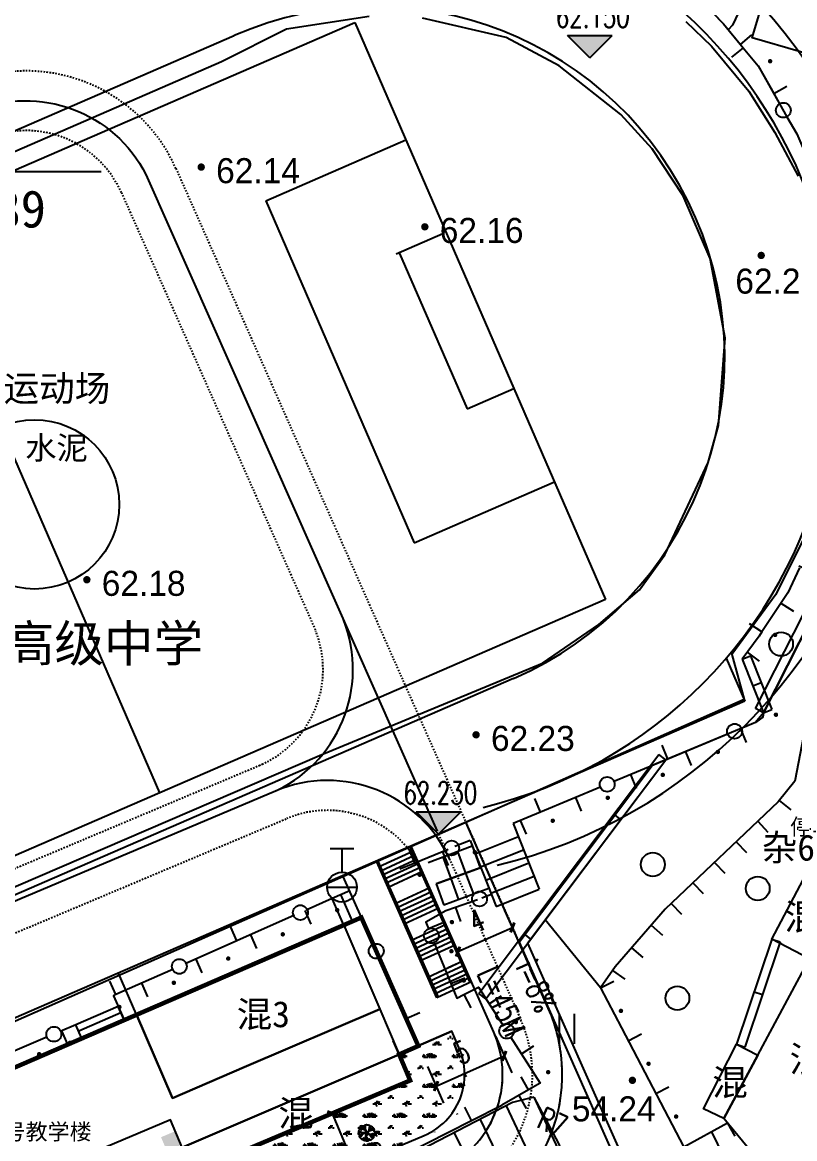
# Model space of a CAD drawing. Header units: metres. Extents: x 36500 to 80772748, y -35000 to 5806266.
# Drawn here: x 40386405.7 to 40386457.5, y 2903168.6 to 2903243.5 of the extents above; entities that cross this region are included whole.
import ezdxf
from ezdxf.enums import TextEntityAlignment as Align
from ezdxf.xclip import XClip

# ---------------------------------------------------------------- set-up
doc = ezdxf.new("R2010")
doc.units = ezdxf.units.M
doc.header["$LTSCALE"] = 10
doc.header["$XCLIPFRAME"] = 0
for name, pattern in [('2', [0]), ('243432', [0]), ('CENTERX2', [4, 2.5, -0.5, 0.5, -0.5]), ('DASH', [0.35, 0.25, -0.1])]:
    doc.linetypes.add(name, pattern=pattern)
for name, color, linetype in [('DIM_ELEV', 3, 'Continuous'), ('DIM_SYMB', 3, 'Continuous'), ('dx', 252, 'Continuous'), ('PUB_DIM', 3, 'Continuous'), ('PUB_TEXT', 7, 'Continuous'), ('体育设施', 7, 'Continuous'), ('坐标', 7, 'Continuous'), ('总平面-场地', 40, 'Continuous'), ('总平面-定位', 3, 'Continuous'), ('总平面-建筑轮廓线', 4, 'Continuous'), ('总平面-消防登高面', 2, 'Continuous'), ('总平面-绿化', 3, 'Continuous'), ('总平面-道路', 2, 'Continuous'), ('总平面-道路中心线', 1, 'CENTERX2'), ('文字标注', 7, 'Continuous')]:
    doc.layers.add(name, color=color, linetype=linetype)
doc.styles.add('_TCH_DIM', font='SIMPLEX', dxfattribs={"bigfont": 'GBCBIG'})
doc.styles.add('_TCH_DIM_T3', font='SIMPLEX', dxfattribs={"width": 0.705882, "bigfont": 'GBCBIG'})
doc.styles.add('DMZD', font='')
doc.styles.add('GKXD', font='')
doc.styles.add('HZ', font='')
doc.styles.add('JMST', font='')
doc.styles.add('JMXD', font='')
doc.styles.add('JTXD', font='')
doc.styles.add('ZBZD', font='')
doc.styles.add('宋体', font='')
doc.styles.get('DMZD').set_extended_font_data('方正中等线简体')
doc.styles.get('GKXD').set_extended_font_data('SimSun')
doc.styles.get('HZ').set_extended_font_data('SimSun')
doc.styles.get('JMST').set_extended_font_data('宋体')
doc.styles.get('JMXD').set_extended_font_data('SimSun')
doc.styles.get('JTXD').set_extended_font_data('SimSun')
doc.styles.get('ZBZD').set_extended_font_data('SimSun')
doc.styles.get('宋体').set_extended_font_data('SimSun')
doc.linetypes.add('120', pattern='A,0,[149,SSAAA.SHX,S=0.1,R=0,X=0,Y=0],-0.8', length=0.8)
doc.dimstyles.new('_TCH_ARCH_MM_M&&1', dxfattribs={"dimtxt": 1.4875, "dimasz": 0.5, "dimexe": 1.25, "dimexo": 1.5, "dimgap": 0.63125, "dimtad": 1, "dimdec": 0, "dimzin": 0, "dimdsep": 46, "dimtxsty": '_TCH_DIM_T3', "dimblk": 'ARCHTICK', "dimcen": 0.09, "dimclrt": 7, "dimazin": 2, "dimtfac": 1, "dimtdec": 0, "dimtix": 1, "dimtmove": 2, "dimatfit": 3, "dimfxl": 0, "dimtolj": 1, "dimtzin": 0, "dimarcsym": 0})

# ---------------------------------------------------------------- blocks, each defined once
blk = doc.blocks.new('931300')
at = {"color": 0, "linetype": 'Continuous', "lineweight": -3}
blk.add_circle((0, 0), 0.8, dxfattribs=at)
blk = doc.blocks.new('941100')
at = {"color": 0, "linetype": 'Continuous', "lineweight": -3, "flags": 128}
for points in [[(-0.5, 2), (-0.5, 0)], [(0.5, 2), (0.5, 0)]]:
    blk.add_lwpolyline(points, dxfattribs=at)
blk = doc.blocks.new('6452110')
at = {"linetype": '2'}
h = blk.add_hatch(color=0, dxfattribs=at)
edge = h.paths.add_edge_path(flags=0)
edge.add_arc((0, 0.85), 0.15, 0, 360)
blk = doc.blocks.new('6452120')
at = {"color": 0, "linetype": 'Continuous', "flags": 128}
blk.add_lwpolyline([(0, 0), (0, 1)], dxfattribs=at)
blk = doc.blocks.new('2382010')
at = {"linetype": '2'}
blk.add_hatch(color=0, dxfattribs=at).paths.add_polyline_path([(-0.5, -0.5), (0.5, -0.5), (0.5, 0.5), (-0.5, 0.5)])
blk = doc.blocks.new('532300')
at = {"color": 0, "linetype": 'Continuous', "lineweight": -3, "flags": 128}
for points in [[(-0.8, 2.6), (0.8, 2.6)], [(0, 2.6), (0, 1)], [(-1, 0), (1, 0)]]:
    blk.add_lwpolyline(points, dxfattribs=at)
at = {"color": 0, "linetype": 'Continuous', "lineweight": -3}
blk.add_circle((0, 0), 1, dxfattribs=at)
blk = doc.blocks.new('gc200')
at = {"linetype": '2'}
h = blk.add_hatch(color=0, dxfattribs=at)
edge = h.paths.add_edge_path(flags=0)
edge.add_arc((0, 0), 0.25, 0, 360)
blk = doc.blocks.new('地形1')
at = {"layer": 'dx', "linetype": '2'}
h = blk.add_hatch(color=252, dxfattribs=at)
edge = h.paths.add_edge_path(flags=0)
edge.add_arc((40386445.849, 2903177.145), 0.15, 0, 360)
h = blk.add_hatch(color=252, dxfattribs=at)
edge = h.paths.add_edge_path(flags=0)
edge.add_arc((40386447.701, 2903173.6), 0.15, 0, 360)
h = blk.add_hatch(color=252, dxfattribs=at)
edge = h.paths.add_edge_path(flags=0)
edge.add_arc((40386449.552, 2903170.054), 0.15, 0, 360)
at = {"layer": 'dx', "color": 252, "linetype": 'Continuous', "lineweight": -3, "flags": 128}
for points in [[(40386447.311, 2903265.719), (40386448.617, 2903265.433), (40386449.918, 2903265.528), (40386452.681, 2903265.921), (40386455.034, 2903266.152), (40386456.378, 2903266.017), (40386457.499, 2903265.376), (40386458.025, 2903264.966), (40386458.976, 2903264.071), (40386459.672, 2903262.992), (40386460.037, 2903262.013), (40386460.124, 2903260.274), (40386460.13, 2903259.489), (40386459.597, 2903257.176), (40386458.733, 2903254.694), (40386453.344, 2903243.304)], [(40386450.194, 2903243.537), (40386451.917, 2903241.889), (40386454.439, 2903238.882), (40386456.173, 2903236.092), (40386457.747, 2903233.172)], [(40386458.097, 2903208.825), (40386456.238, 2903205.087), (40386453.299, 2903201.058), (40386454.116, 2903198.047), (40386433.67, 2903189.008), (40386372.958, 2903162.221)], [(40386450.688, 2903245.494), (40386450.781, 2903245.418), (40386452.722, 2903243.386), (40386454.046, 2903241.789)], [(40386428.945, 2903243.891), (40386423.406, 2903243.039), (40386419.044, 2903240.845), (40386403.238, 2903233.967)], [(40386392.314, 2903179.944), (40386425.631, 2903194.281), (40386440.577, 2903200.477), (40386444.363, 2903203.078), (40386447.083, 2903205.407), (40386448.8, 2903207.753), (40386451.695, 2903213.95), (40386452.395, 2903216.436), (40386452.848, 2903222.298), (40386451.831, 2903227.632), (40386450.028, 2903231.848), (40386447.933, 2903235), (40386445.837, 2903237.307), (40386441.695, 2903240.581), (40386438.141, 2903242.48), (40386432.525, 2903243.779)], [(40386454.046, 2903241.789), (40386453.276, 2903241.151)], [(40386454.046, 2903241.789), (40386455.062, 2903240.563), (40386456.497, 2903238.03)], [(40386456.99, 2903237.159), (40386457.646, 2903236.002), (40386459.113, 2903232.634)], [(40386455.411, 2903197.158), (40386460.228, 2903206.631), (40386458.028, 2903207.556)], [(40386460.228, 2903206.631), (40386457.51, 2903192.563), (40386456.407, 2903191.178), (40386448.812, 2903183.972), (40386445.456, 2903180.107), (40386444.48, 2903178.686)], [(40386454.876, 2903197.43), (40386459.4, 2903206.328), (40386457.795, 2903207.003)], [(40386457.836, 2903206.88), (40386457.04, 2903205.211), (40386455.304, 2903202.577)], [(40386455.304, 2903202.577), (40386454.469, 2903203.127)], [(40386455.304, 2903202.577), (40386455.115, 2903202.29), (40386453.977, 2903200.758)], [(40386453.977, 2903200.758), (40386454.534, 2903200.98)], [(40386453.977, 2903200.758), (40386455.411, 2903197.158)], [(40386454.534, 2903200.98), (40386455.968, 2903197.38)], [(40386455.411, 2903197.158), (40386455.364, 2903196.866), (40386454.882, 2903196.501), (40386453.882, 2903196.084)], [(40386455.411, 2903197.158), (40386454.876, 2903197.43)], [(40386455.411, 2903197.158), (40386455.968, 2903197.38)], [(40386453.068, 2903195.745), (40386448.997, 2903194.049)], [(40386448.997, 2903194.049), (40386448.612, 2903194.972)], [(40386436.305, 2903178.32), (40386448.387, 2903194.356)], [(40386436.784, 2903177.959), (40386448.866, 2903193.995)], [(40386448.997, 2903194.049), (40386445.334, 2903192.523)], [(40386448.866, 2903193.995), (40386448.387, 2903194.356)], [(40386444.52, 2903192.184), (40386440.449, 2903190.488)], [(40386440.449, 2903190.488), (40386440.064, 2903191.411)], [(40386456.469, 2903191.255), (40386457.251, 2903190.632)], [(40386440.449, 2903190.488), (40386438.617, 2903189.725)], [(40386438.617, 2903189.725), (40386440.366, 2903185.305)], [(40386455.028, 2903189.869), (40386455.716, 2903189.144)], [(40386435.725, 2903188.581), (40386434.713, 2903188.169)], [(40386435.725, 2903188.581), (40386437.473, 2903184.161)], [(40386436.075, 2903187.697), (40386438.967, 2903188.841)], [(40386453.577, 2903188.493), (40386454.265, 2903187.767)], [(40386432.016, 2903187.07), (40386431.638, 2903187.996)], [(40386434.264, 2903187.986), (40386432.016, 2903187.07)], [(40386432.913, 2903187.101), (40386435.873, 2903188.231)], [(40386434.88, 2903187.852), (40386435.425, 2903186.395)], [(40386435.873, 2903188.231), (40386436.413, 2903186.757)], [(40386436.424, 2903186.813), (40386439.317, 2903187.957)], [(40386432.016, 2903187.07), (40386431.004, 2903186.658)], [(40386433.896, 2903187.476), (40386434.436, 2903186.033)], [(40386436.774, 2903185.929), (40386439.666, 2903187.073)], [(40386452.126, 2903187.116), (40386452.814, 2903186.391)], [(40386433.441, 2903185.669), (40386436.413, 2903186.757)], [(40386436.413, 2903186.757), (40386433.441, 2903185.669)], [(40386435.423, 2903186.394), (40386435.947, 2903184.978)], [(40386433.441, 2903185.669), (40386433.97, 2903184.238)], [(40386434.432, 2903186.032), (40386434.959, 2903184.608)], [(40386437.123, 2903185.045), (40386440.016, 2903186.189)], [(40386450.675, 2903185.74), (40386451.363, 2903185.014)], [(40386427.658, 2903185.207), (40386426.466, 2903184.687)], [(40386427.84, 2903183.157), (40386427.062, 2903184.947)], [(40386436.995, 2903185.371), (40386433.97, 2903184.238)], [(40386437.162, 2903184.948), (40386436.505, 2903184.713)], [(40386437.473, 2903184.161), (40386440.366, 2903185.305)], [(40386426.466, 2903184.687), (40386424.726, 2903183.913)], [(40386427.251, 2903182.901), (40386426.466, 2903184.687)], [(40386434.753, 2903184.087), (40386434.096, 2903183.851)], [(40386436.213, 2903184.609), (40386434.753, 2903184.087)], [(40386434.753, 2903184.087), (40386435.09, 2903183.145)], [(40386449.224, 2903184.363), (40386449.913, 2903183.638)], [(40386423.952, 2903183.569), (40386420.086, 2903181.848)], [(40386427.251, 2903182.901), (40386426.852, 2903183.818)], [(40386428.43, 2903183.414), (40386427.251, 2903182.901)], [(40386427.251, 2903182.901), (40386428.43, 2903183.414)], [(40386428.43, 2903183.414), (40386429.249, 2903181.566)], [(40386434.096, 2903183.851), (40386432.752, 2903183.108), (40386432.954, 2903182.616)], [(40386420.086, 2903181.848), (40386419.679, 2903182.762)], [(40386447.873, 2903182.891), (40386448.628, 2903182.235)], [(40386420.086, 2903181.848), (40386416.605, 2903180.3)], [(40386433.302, 2903181.765), (40386434.846, 2903177.998), (40386435.314, 2903178.237)], [(40386455.974, 2903181.962), (40386453.603, 2903174.902)], [(40386456.543, 2903181.771), (40386454.172, 2903174.711)], [(40386455.974, 2903181.962), (40386456.543, 2903181.771)], [(40386446.562, 2903181.381), (40386447.317, 2903180.725)], [(40386429.613, 2903180.745), (40386431.433, 2903176.64)], [(40386415.832, 2903179.956), (40386411.965, 2903178.235)], [(40386445.278, 2903179.849), (40386446.103, 2903179.283)], [(40386411.965, 2903178.235), (40386411.559, 2903179.149)], [(40386444.48, 2903178.686), (40386445.366, 2903179.149)], [(40386411.965, 2903178.235), (40386411.803, 2903178.163), (40386412.492, 2903176.58)], [(40386444.48, 2903178.686), (40386445.878, 2903176.011), (40386450.065, 2903167.993), (40386421.876, 2903154.751)], [(40386435.314, 2903178.237), (40386436.286, 2903178.732), (40386437.935, 2903176.172)], [(40386435.314, 2903178.237), (40386435.768, 2903177.346)], [(40386436.784, 2903177.959), (40386436.305, 2903178.32)], [(40386412.113, 2903177.45), (40386409.282, 2903176.219)], [(40386412.492, 2903176.58), (40386412.113, 2903177.45)], [(40386412.302, 2903177.015), (40386409.471, 2903175.784)], [(40386431.433, 2903176.64), (40386432.347, 2903177.045)], [(40386431.433, 2903176.64), (40386432.252, 2903174.792)], [(40386409.661, 2903175.348), (40386409.282, 2903176.219), (40386408.226, 2903175.767)], [(40386409.661, 2903175.348), (40386409.282, 2903176.219)], [(40386407.369, 2903175.4), (40386403.082, 2903173.565)], [(40386430.968, 2903174.223), (40386430.563, 2903175.137)], [(40386438.432, 2903175.399), (40386440.435, 2903172.289), (40386439.657, 2903171.844)], [(40386446.332, 2903175.141), (40386447.218, 2903175.604)], [(40386430.968, 2903174.223), (40386432.252, 2903174.792)], [(40386453.603, 2903174.902), (40386454.172, 2903174.711)], [(40386439.657, 2903171.844), (40386439.16, 2903172.712)], [(40386448.183, 2903171.595), (40386449.07, 2903172.058)], [(40386440.015, 2903171.35), (40386438.569, 2903170.989), (40386425.623, 2903164.277), (40386423.037, 2903161.843), (40386420.45, 2903159.408), (40386418.844, 2903157.896), (40386417.493, 2903156.625), (40386415.277, 2903154.539)], [(40386439.657, 2903171.844), (40386437.862, 2903170.817)], [(40386440.015, 2903171.35), (40386443.098, 2903164.72)], [(40386435.822, 2903169.785), (40386435.371, 2903170.677)], [(40386435.822, 2903169.785), (40386437.862, 2903170.817)], [(40386438.15, 2903170.772), (40386439.764, 2903167.342)], [(40386431.289, 2903167.493), (40386435.822, 2903169.785)], [(40386436.407, 2903169.868), (40386439.657, 2903163.104)], [(40386453.007, 2903169.605), (40386450.065, 2903167.993)], [(40386454.388, 2903164.023), (40386451.953, 2903169.027)], [(40386453.007, 2903169.605), (40386453.487, 2903168.728)], [(40386434.665, 2903168.965), (40386436.301, 2903165.63)]]:
    blk.add_lwpolyline(points, dxfattribs=at)
for points in [[(40386455.924, 2903246.749), (40386462.106, 2903244.932), (40386461.138, 2903240.576), (40386454.664, 2903242.453)], [(40386460.004, 2903183.458), (40386458.491, 2903180.633), (40386455.974, 2903181.962), (40386458.3, 2903186.362), (40386459.443, 2903185.755), (40386458.808, 2903184.136)], [(40386465.595, 2903180.287), (40386457.601, 2903164.669), (40386456.716, 2903165.104), (40386452.751, 2903169.915), (40386455.029, 2903174.169), (40386458.491, 2903180.633), (40386460.004, 2903183.458)], [(40386452.751, 2903169.915), (40386451.394, 2903170.581), (40386453.603, 2903174.902), (40386455.029, 2903174.169)], [(40386430.968, 2903174.223), (40386431.706, 2903172.476), (40386417.117, 2903166.316), (40386416.412, 2903167.986)]]:
    blk.add_lwpolyline(points, close=True, dxfattribs=at)
at = {"layer": 'dx', "color": 252, "linetype": '120', "lineweight": -3, "flags": 128}
for points in [[(40386453.344, 2903243.304), (40386453.043, 2903242.999)], [(40386444.48, 2903178.686), (40386440.774, 2903183.255)], [(40386440.015, 2903171.35), (40386441.65, 2903168.252), (40386443.098, 2903164.72)]]:
    blk.add_lwpolyline(points, dxfattribs=at)
at = {"layer": 'dx', "color": 252, "linetype": '243432', "lineweight": -3, "flags": 128}
for points in [[(40386453.977, 2903200.758), (40386454.534, 2903200.98)], [(40386454.694, 2903198.958), (40386455.251, 2903199.18)], [(40386455.411, 2903197.158), (40386454.876, 2903197.43)], [(40386445.845, 2903189.986), (40386445.366, 2903190.347)], [(40386439.804, 2903181.968), (40386439.325, 2903182.329)], [(40386455.974, 2903181.962), (40386456.543, 2903181.771)], [(40386436.784, 2903177.959), (40386436.305, 2903178.32)], [(40386454.788, 2903178.432), (40386455.357, 2903178.241)]]:
    blk.add_lwpolyline(points, dxfattribs=at)
at = {"layer": 'dx', "color": 252, "linetype": 'Continuous', "lineweight": -3}
for points in [[(40386413.325, 2903176.942, 0), (40386427.251, 2903182.901, 0), (40386429.663, 2903177.269, 0), (40386420.564, 2903173.359, 0), (40386415.753, 2903171.292, 0)], [(40386413.325, 2903176.942, 0), (40386415.753, 2903171.292, 0), (40386420.564, 2903173.359, 0), (40386429.663, 2903177.269, 0), (40386430.968, 2903174.223, 0), (40386416.412, 2903167.986, 0), (40386415.634, 2903169.829, 0), (40386384.265, 2903156.587, 0), (40386381.583, 2903163.136, 0)]]:
    blk.add_polyline3d(points, close=True, dxfattribs=at)
for centre in [(40386456.743, 2903237.595), (40386453.475, 2903195.915), (40386444.927, 2903192.353), (40386434.488, 2903188.077), (40386436.359, 2903184.661), (40386424.339, 2903183.741), (40386433.128, 2903182.19), (40386429.431, 2903181.156), (40386416.219, 2903180.128), (40386407.797, 2903175.583), (40386438.183, 2903175.786)]:
    blk.add_circle(centre, 0.5, dxfattribs=at)
at = {"layer": 'dx', "color": 252}
for name, p, rotation in [('6452120', (40386453.861, 2903242.012), 309.6590843238943), ('6452110', (40386455.12, 2903240.461), 299.5261979641297), ('6452120', (40386456.106, 2903238.72), 299.5261979641297), ('6452120', (40386456.582, 2903204.516), 236.6055664122119), ('6452110', (40386455.481, 2903202.846), 236.6055664122119), ('6452120', (40386454.319, 2903201.219), 233.3963065450476), ('6452110', (40386455.411, 2903197.158), 260.9386071860845), ('6452120', (40386453.867, 2903196.078), 202.6180261826247), ('6452120', (40386450.175, 2903194.54), 202.6180261826247), ('6452110', (40386452.021, 2903195.309), 202.6180261826247), ('6452120', (40386446.483, 2903193.002), 202.6180261826247), ('6452110', (40386448.329, 2903193.771), 202.6180261826247), ('6452110', (40386444.636, 2903192.232), 202.6180261826247), ('6452120', (40386442.79, 2903191.463), 202.6180261826247), ('6452110', (40386440.944, 2903190.694), 202.6180261826247), ('6452120', (40386439.098, 2903189.925), 202.6180261826247), ('6452120', (40386433.873, 2903187.826), 202.1644469208225), ('6452110', (40386435.725, 2903188.581), 202.1644469208225), ('6452110', (40386432.02, 2903187.072), 202.1644469208225), ('6452110', (40386426.466, 2903184.687), 203.9855939592487), ('6452120', (40386424.638, 2903183.874), 203.9855939592487), ('6452110', (40386434.096, 2903183.851), 208.9534637276973), ('6452120', (40386432.928, 2903182.679), 292.2833563436246), ('6452120', (40386420.984, 2903182.248), 203.9855939592487), ('6452110', (40386422.811, 2903183.061), 203.9855939592487), ('6452110', (40386433.686, 2903180.828), 292.2833563436246), ('6452120', (40386417.329, 2903180.622), 203.9855939592487), ('6452110', (40386419.156, 2903181.435), 203.9855939592487), ('6452120', (40386413.675, 2903178.996), 203.9855939592487), ('6452110', (40386415.502, 2903179.809), 203.9855939592487), ('6452120', (40386434.445, 2903178.977), 292.2833563436246), ('6452110', (40386435.685, 2903178.426), 27.00164331610586), ('6452120', (40386437.004, 2903177.618), 302.778624811137), ('6452110', (40386411.847, 2903178.183), 203.9855939592487), ('6452110', (40386438.086, 2903175.936), 302.778624811137), ('6452120', (40386408.316, 2903175.806), 203.1735527822038), ('6452110', (40386409.661, 2903175.348), 113.5063513189), ('6452110', (40386406.478, 2903175.019), 203.1735527822038), ('6452120', (40386439.169, 2903174.255), 302.778624811137), ('6452110', (40386440.252, 2903172.573), 302.778624811137), ('6452120', (40386438.992, 2903171.464), 209.783481950438), ('2382010', (40386415.646, 2903168.404), 23.02549153736556)]:
    blk.add_blockref(name, p, dxfattribs=dict(at, rotation=rotation))
for name, p in [('gc200', (40386417.686, 2903233.778)), ('gc200', (40386432.691, 2903229.767)), ('gc200', (40386455.26, 2903227.848)), ('gc200', (40386410.012, 2903206.083)), ('931300', (40386456.593, 2903201.768)), ('gc200', (40386436.129, 2903195.674)), ('532300', (40386427.132, 2903185.449)), ('931300', (40386447.989, 2903186.972)), ('931300', (40386455.027, 2903185.365)), ('931300', (40386449.634, 2903178)), ('941100', (40386442.203, 2903174.946)), ('gc200', (40386446.619, 2903172.485))]:
    blk.add_blockref(name, p, dxfattribs=at)
at = {"layer": 'dx', "color": 252, "style": 'DMZD'}
for s, p in [('62.14', (40386418.686, 2903234.376)), ('62.16', (40386433.691, 2903230.365)), ('62.21', (40386453.525, 2903226.964)), ('62.18', (40386411.012, 2903206.681)), ('62.23', (40386437.129, 2903196.273)), ('54.24', (40386442.554, 2903171.412))]:
    blk.add_text(s, height=1.68, dxfattribs=at).set_placement(p, align=Align.TOP_LEFT)
at = {"layer": 'dx', "color": 252}
for s, height, style, p in [('运动场', 1.75, 'GKXD', (40386408.005, 2903218.934)), ('水泥', 1.54, 'JTXD', (40386407.976, 2903214.935)), ('闽清高级中学', 2.44, 'JMST', (40386407.831, 2903201.808)), ('杂6', 1.75, 'ZBZD', (40386457.083, 2903188.102)), ('混', 1.75, 'JMXD', (40386458.012, 2903183.466)), ('混3', 1.75, 'JMXD', (40386421.851, 2903176.926)), ('混', 1.75, 'JMXD', (40386458.349, 2903173.923)), ('混', 1.75, 'JMXD', (40386453.166, 2903172.352)), ('混', 1.75, 'JMXD', (40386424.052, 2903170.278))]:
    blk.add_text(s, height=height, dxfattribs=dict(at, style=style)).set_placement(p, align=Align.MIDDLE_CENTER)
blk = doc.blocks.new('A$C39855A1F')
at = {"layer": '坐标', "color": 252, "linetype": 'Continuous'}
blk.add_line((150.05, 327.608), (177.55, 327.608), dxfattribs=at)
at = {"layer": '坐标', "color": 252, "linetype": 'Continuous', "style": 'HZ'}
blk.add_text('Y=40386368.289', height=2.5, dxfattribs=at).set_placement((150.05, 323.858))
blk = doc.blocks.new('_ArchTick')
at = {"color": 0, "linetype": 'ByBlock', "const_width": 0.4}
blk.add_lwpolyline([(-0.5, -0.5), (0.5, 0.5)], dxfattribs=at)
blk = doc.blocks.new('*D283')
at = {"layer": 'Defpoints', "color": 0, "linetype": 'Continuous', "transparency": 16777216}
for p in [(40386424.412, 2903169.396), (40386428.929, 2903164.445), (40386426.869, 2903163.575)]:
    blk.add_point(p, dxfattribs=at)
at = {"layer": 'PUB_DIM', "color": 0, "linetype": 'Continuous', "lineweight": -2, "transparency": 16777216}
for p, q in [((40386425.794, 2903169.979), (40386427.623, 2903170.752)), ((40386426.472, 2903170.266), (40386428.929, 2903164.445)), ((40386428.251, 2903164.159), (40386430.08, 2903164.931))]:
    blk.add_line(p, q, dxfattribs=at)
at = {"layer": 'PUB_DIM', "color": 0, "linetype": 'Continuous', "lineweight": -2, "transparency": 16777216, "xscale": 0.5, "yscale": 0.5, "zscale": 0.5}
for p, rotation in [((40386426.472, 2903170.266), 112.8866386792027), ((40386428.929, 2903164.445), 292.8866386792026)]:
    blk.add_blockref('_ArchTick', p, dxfattribs=dict(at, rotation=rotation))
at = {"layer": 'PUB_DIM', "color": 7, "linetype": 'Continuous', "transparency": 16777216, "insert": (40386428.967, 2903167.89), "char_height": 1.4875, "attachment_point": 5, "rotation": 292.88664, "style": '_TCH_DIM_T3'}
blk.add_mtext('\\A1;6', dxfattribs=at)
blk = doc.blocks.new('*D284')
at = {"layer": 'Defpoints', "color": 0, "linetype": 'Continuous', "transparency": 16777216}
for p in [(40386436.823, 2903176.819), (40386432.252, 2903174.792), (40386438.016, 2903174.128)]:
    blk.add_point(p, dxfattribs=at)
at = {"layer": 'PUB_DIM', "color": 0, "linetype": 'Continuous', "lineweight": -2, "transparency": 16777216}
for p, q in [((40386437.431, 2903175.447), (40386438.523, 2903172.985)), ((40386433.445, 2903172.101), (40386438.016, 2903174.128)), ((40386432.86, 2903173.421), (40386433.952, 2903170.958))]:
    blk.add_line(p, q, dxfattribs=at)
at = {"layer": 'PUB_DIM', "color": 0, "linetype": 'Continuous', "lineweight": -2, "transparency": 16777216, "xscale": 0.5, "yscale": 0.5, "zscale": 0.5}
for p, rotation in [((40386438.016, 2903174.128), 23.91040111485376), ((40386433.445, 2903172.101), 203.9104011148538)]:
    blk.add_blockref('_ArchTick', p, dxfattribs=dict(at, rotation=rotation))
at = {"layer": 'PUB_DIM', "color": 7, "linetype": 'Continuous', "transparency": 16777216, "insert": (40386435.173, 2903174.371), "char_height": 1.4875, "attachment_point": 5, "rotation": 23.9104, "style": '_TCH_DIM_T3'}
blk.add_mtext('\\A1;5', dxfattribs=at)
blk = doc.blocks.new('*D285')
at = {"layer": 'Defpoints', "color": 0, "linetype": 'Continuous', "transparency": 16777216}
for p in [(40386438.571, 2903182.744), (40386439.471, 2903180.716), (40386435.814, 2903179.094)]:
    blk.add_point(p, dxfattribs=at)
at = {"layer": 'PUB_DIM', "color": 0, "linetype": 'Continuous', "lineweight": -2, "transparency": 16777216}
for p, q in [((40386438.863, 2903182.087), (40386438.065, 2903183.887)), ((40386434.915, 2903181.123), (40386438.571, 2903182.744)), ((40386435.206, 2903180.466), (40386434.408, 2903182.265))]:
    blk.add_line(p, q, dxfattribs=at)
at = {"layer": 'PUB_DIM', "color": 0, "linetype": 'Continuous', "lineweight": -2, "transparency": 16777216, "xscale": 0.5, "yscale": 0.5, "zscale": 0.5}
for p, rotation in [((40386438.571, 2903182.744), 23.91040109339662), ((40386434.915, 2903181.123), 203.9104010933966)]:
    blk.add_blockref('_ArchTick', p, dxfattribs=dict(at, rotation=rotation))
at = {"layer": 'PUB_DIM', "color": 7, "linetype": 'Continuous', "transparency": 16777216, "insert": (40386436.186, 2903183.19), "char_height": 1.4875, "attachment_point": 5, "rotation": 23.9104, "style": '_TCH_DIM_T3'}
blk.add_mtext('\\A1;4', dxfattribs=at)
blk = doc.blocks.new('$plan$00004033')
for p, q in [((-656, 17), (-1026, -56)), ((-739, 77), (-1003, 116)), ((-559, 513), (-780, 660)), ((-546, 12), (-739, 77)), ((-355, 6), (-656, 17)), ((-168, 301), (-559, 513)), ((-355, 6), (-250, 29)), ((-338, -67), (-355, 6)), ((-354, 0), (134, 0)), ((-187, 629), (-289, 812)), ((-282, 22), (128, -21)), ((-208, 47), (125, -6)), ((-155, 727), (-199, 989)), ((-191, 61), (134, 0)), ((-104, 339), (-187, 629)), ((-177, 76), (123, 10)), ((-168, 301), (-104, 339)), ((-168, 301), (-168, 301)), ((-167, 299), (-90, 251)), ((-161, 305), (-91, 260)), ((-157, 522), (-155, 727)), ((-151, 133), (128, 40)), ((-147, 152), (132, 49)), ((-143, 194), (-58, 156)), ((-120, 330), (-101, 315)), ((-104, 339), (-87, 236)), ((147, 164), (195, 123)), ((169, 183), (211, 139)), ((182, 195), (222, 149)), ((210, 224), (246, 171)), ((220, 236), (267, 188)), ((356, 474), (234, 252)), ((234, 250), (290, 206)), ((290, 206), (271, 191)), ((290, 204), (540, 372)), ((298, 373), (315, 690)), ((315, 690), (381, 925)), ((452, 684), (356, 474)), ((448, 311), (643, 372)), ((540, 372), (784, 634)), ((643, 372), (879, 495)), ((-660, -373), (-863, -533)), ((-800, -305), (-567, -175)), ((-461, -127), (-660, -373)), ((-567, -175), (-364, -79)), ((-302, -679), (-413, -902)), ((-364, -79), (-338, -67)), ((-344, -41), (140, -46)), ((-180, -515), (-302, -679)), ((-219, -619), (-261, -972)), ((-115, -336), (-219, -619)), ((-168, -71), (150, -58)), ((-140, -89), (159, -66)), ((-115, -336), (-87, -259)), ((-41, -342), (-115, -336)), ((-114, -331), (196, -105)), ((-108, -122), (172, -81)), ((-107, -313), (192, -102)), ((-98, -288), (187, -98)), ((-91, -151), (35, -101)), ((-85, -166), (78, -95)), ((-82, -179), (108, -90)), ((-79, -208), (158, -83)), ((-9, -593), (-39, -340)), ((-22, -477), (150, -743)), ((72, -1002), (-9, -593)), ((150, -743), (236, -975)), ((198, -174), (238, -131)), ((209, -177), (247, -134)), ((241, -190), (275, -142)), ((283, -213), (246, -193)), ((256, -198), (289, -144)), ((312, -145), (283, -213)), ((283, -213), (521, -399)), ((561, -192), (312, -145)), ((434, -330), (552, -497)), ((447, -168), (753, -86)), ((521, -399), (847, -550)), ((552, -497), (742, -683)), ((975, -241), (561, -192)), ((753, -86), (1019, -76))]:
    blk.add_line(p, q)
blk.add_lwpolyline([(259, -883), (259, -893), (260, -904), (261, -914), (262, -923), (261, -933), (259, -942), (255, -952), (249, -961), (242, -969), (233, -977), (223, -985), (210, -993), (195, -1000), (178, -1006), (160, -1012), (138, -1017), (115, -1021), (90, -1024), (62, -1027), (32, -1028), (4, -1015), (-59, -1009), (-117, -1002), (-169, -993), (-217, -983), (-259, -973), (-295, -961), (-327, -950), (-354, -939), (-376, -928), (-393, -918), (-407, -908), (-417, -898), (-424, -889), (-429, -880), (-432, -871), (-434, -862), (-435, -854), (-436, -845), (-435, -836), (-434, -827), (-432, -818), (-430, -809), (-426, -800), (-422, -790), (-418, -781), (-412, -771), (-407, -761), (-401, -751), (-396, -742), (-391, -732), (-387, -723), (-383, -714), (-381, -705), (-380, -697), (-380, -690), (-381, -684), (-384, -678), (-389, -674), (-395, -671), (-403, -669), (-413, -669), (-424, -671), (-435, -675), (-448, -681), (-460, -688), (-472, -699), (-483, -711), (-493, -726), (-501, -743), (-508, -762), (-513, -781), (-519, -800), (-524, -816), (-531, -831), (-538, -841), (-548, -847), (-559, -847), (-572, -842), (-587, -833), (-603, -820), (-620, -804), (-638, -787), (-657, -768), (-675, -749), (-693, -730), (-711, -712), (-729, -694), (-746, -675), (-763, -658), (-779, -640), (-795, -622), (-810, -605), (-824, -587), (-838, -570), (-850, -553), (-861, -536), (-871, -520), (-880, -504), (-887, -489), (-892, -476), (-896, -463), (-897, -451), (-897, -441), (-895, -431), (-892, -421), (-886, -412), (-879, -404), (-871, -396), (-860, -388), (-849, -380), (-837, -372), (-826, -364), (-816, -356), (-807, -347), (-800, -339), (-796, -329), (-796, -320), (-798, -310), (-803, -300), (-810, -290), (-819, -282), (-829, -274), (-840, -268), (-851, -263), (-862, -260), (-873, -259), (-883, -259), (-894, -260), (-904, -261), (-914, -262), (-924, -262), (-933, -261), (-943, -259), (-952, -255), (-961, -250), (-969, -243), (-978, -234), (-986, -223), (-993, -210), (-1000, -196), (-1006, -179), (-1012, -160), (-1017, -139), (-1021, -115), (-1024, -90), (-1027, -62), (-1028, -32), (-1023, -2), (-1010, 59), (-1002, 117), (-994, 169), (-984, 216), (-973, 258), (-962, 295), (-950, 327), (-939, 354), (-928, 376), (-918, 393), (-908, 406), (-899, 417), (-889, 424), (-880, 429), (-872, 432), (-863, 434), (-854, 435), (-845, 435), (-836, 435), (-827, 434), (-818, 432), (-809, 430), (-800, 426), (-790, 422), (-781, 417), (-771, 412), (-761, 407), (-752, 401), (-742, 396), (-733, 391), (-723, 386), (-714, 383), (-706, 381), (-698, 380), (-690, 380), (-684, 381), (-678, 384), (-674, 389), (-671, 395), (-669, 403), (-669, 412), (-671, 423), (-675, 435), (-681, 448), (-689, 460), (-699, 472), (-711, 483), (-726, 493), (-743, 501), (-762, 507), (-781, 513), (-800, 519), (-817, 524), (-831, 531), (-841, 538), (-847, 547), (-847, 559), (-842, 572), (-833, 587), (-820, 603), (-805, 620), (-787, 638), (-769, 656), (-749, 675), (-731, 693), (-712, 711), (-694, 729), (-676, 746), (-658, 763), (-640, 779), (-623, 795), (-605, 810), (-587, 824), (-570, 837), (-553, 850), (-536, 861), (-520, 871), (-504, 880), (-490, 887), (-476, 892), (-463, 895), (-452, 897), (-441, 897), (-431, 895), (-421, 891), (-413, 886), (-404, 879), (-396, 870), (-388, 860), (-380, 849), (-372, 837), (-364, 826), (-356, 815), (-348, 807), (-339, 800), (-330, 796), (-320, 795), (-310, 798), (-300, 803), (-290, 810), (-282, 819), (-274, 829), (-268, 840), (-263, 851), (-260, 862), (-259, 872), (-259, 883), (-260, 893), (-261, 904), (-262, 914), (-262, 923), (-261, 933), (-259, 942), (-255, 952), (-250, 961), (-243, 969), (-234, 977), (-223, 985), (-210, 993), (-196, 1000), (-179, 1006), (-160, 1012), (-139, 1017), (-116, 1021), (-90, 1024), (-62, 1027), (-32, 1028), (-5, 1015), (59, 1009), (116, 1002), (169, 993), (216, 983), (258, 973), (295, 961), (327, 950), (353, 939), (375, 928), (393, 918), (406, 908), (416, 898), (424, 889), (429, 880), (432, 871), (434, 862), (435, 854), (435, 845), (435, 836), (434, 827), (432, 818), (429, 809), (426, 800), (422, 790), (417, 781), (412, 771), (406, 761), (401, 751), (396, 742), (391, 732), (386, 723), (383, 714), (380, 705), (379, 697), (379, 690), (381, 684), (384, 678), (388, 674), (394, 671), (402, 669), (412, 669), (423, 671), (435, 675), (447, 681), (460, 688), (472, 699), (483, 711), (492, 726), (500, 743), (507, 762), (513, 781), (518, 800), (524, 816), (530, 831), (538, 841), (547, 847), (559, 847), (572, 842), (587, 833), (603, 820), (620, 804), (638, 787), (656, 768), (674, 749), (693, 730), (711, 712), (728, 694), (746, 675), (762, 658), (779, 640), (794, 622), (809, 605), (824, 587), (837, 570), (850, 553), (861, 536), (871, 520), (879, 504), (886, 489), (892, 476), (895, 463), (897, 451), (897, 441), (895, 431), (891, 421), (886, 412), (879, 404), (870, 396), (860, 388), (849, 380), (837, 372), (826, 364), (815, 356), (806, 347), (800, 339), (796, 329), (795, 320), (798, 310), (803, 300), (810, 290), (819, 282), (829, 274), (840, 268), (851, 263), (862, 260), (872, 259), (883, 259), (893, 260), (903, 261), (913, 262), (923, 262), (933, 261), (942, 259), (951, 255), (960, 250), (969, 243), (977, 234), (985, 223), (992, 210), (999, 196), (1006, 179), (1011, 160), (1016, 139), (1021, 115), (1024, 90), (1026, 62), (1028, 32), (1028, 0), (1009, -59), (1002, -117), (993, -169), (983, -216), (972, -258), (961, -295), (950, -327), (938, -354), (928, -376), (917, -393), (908, -406), (898, -417), (889, -424), (880, -429), (871, -432), (862, -434), (853, -435), (845, -435), (836, -435), (827, -434), (818, -432), (809, -430), (799, -426), (790, -422), (780, -417), (771, -412), (761, -407), (751, -401), (742, -396), (732, -391), (723, -386), (714, -383), (705, -381), (697, -380), (690, -380), (683, -381), (678, -384), (673, -389), (670, -395), (669, -403), (669, -412), (671, -423), (675, -435), (680, -448), (688, -460), (698, -472), (711, -483), (726, -493), (743, -501), (761, -507), (781, -513), (799, -519), (816, -524), (830, -531), (841, -538), (847, -547), (847, -559), (842, -572), (833, -587), (820, -603), (804, -620), (787, -638), (768, -656), (749, -675), (730, -693), (712, -711), (693, -729), (675, -746), (657, -763), (640, -779), (622, -795), (604, -810), (587, -824), (569, -837), (552, -850), (536, -861), (519, -871), (504, -880), (489, -887), (476, -892), (463, -895), (451, -897), (440, -897), (430, -895), (421, -891), (412, -886), (404, -879), (395, -870), (387, -860), (380, -849), (372, -837), (364, -826), (356, -815), (347, -807), (338, -800), (329, -796), (319, -795), (309, -798), (299, -803), (290, -810), (281, -819), (274, -829), (267, -840), (263, -851), (260, -862), (259, -872)], close=True)
for centre, radius, start, end in [((-277, 152), 126, 282.50269, 336.98828), ((-454, 172), 314, 14.41784, 24.11478), ((-374, 193), 231, 336.98828, 14.41784), ((139, 273), 229, 189.3639, 219.01673), ((28, 183), 87.1, 219.01673, 302.69809), ((-285, 671), 666, 302.69809, 321.07695), ((223, 10), 99.6, 157.68965, 229.99241), ((722, -389), 735, 127.81286, 143.55583), ((-257, -237), 189, 40.37009, 115.23654), ((-224, -209), 146, 340.02297, 40.37009), ((153, -364), 195, 61.51799, 173.40488), ((306, 28), 173, 217.57759, 271.93472)]:
    blk.add_arc(centre, radius, start, end)

msp = doc.modelspace()

# ---------------------------------------------------------------- hatches: boundary and pattern name
at = {"layer": 'DIM_ELEV', "linetype": 'Continuous'}
for points in [[(40386443.76, 2903241.111), (40386442.26, 2903242.611), (40386445.26, 2903242.611)], [(40386433.608, 2903189.005), (40386432.108, 2903190.505), (40386435.108, 2903190.505)]]:
    msp.add_hatch(color=256, dxfattribs=at).paths.add_polyline_path(points)
at = {"layer": '总平面-绿化'}
h = msp.add_hatch(dxfattribs=at)
h.set_pattern_fill('草坪或沼泽', color=256, scale=0.5)
h.set_pattern_definition([(0, (0.6, 0.04), (2, 2), [0.3, -0.06, 0.08, -0.06, 0.3, -1.2]), (0, (0.5, 0.1), (2, 2), [0.2, -0.15, 0.3, -0.15, 0.2, -1]), (0, (1.2, 0.9), (2, 2), [0.25, -0.1, 0.25, -1.4]), (0, (0.2, 1.3), (2, 2), [0.1, -0.2, 0.1, -1.6]), (90, (0.4, 1.3), (-2, 2), [0.18, -1.82]), (90, (1, 0.1), (-2, 2), [0.2, -1.8]), (90, (1.5, 0.9), (-2, 2), [0.2, -1.8]), (45, (1.26, 0.08), (2e-16, 2.00000000004), [0.2, -2.628427124]), (135, (0.74, 0.08), (-2.00000000004, 2e-16), [0.2, -2.628427124]), (63.43494882, (1.2, 0.09), (1.02e-10, 2), [0.2, -4.272135954]), (75.96375653, (1.1, 0.1), (7.24e-11, 1.9999999997004), [0.2, -8.046211252]), (75.96375653, (1.6, 0.9), (7.24e-11, 1.9999999997004), [0.16, -8.086211252]), (75.96375653, (0.44, 1.3), (7.24e-11, 1.9999999997004), [0.14, -8.106211252]), (104.03624347, (0.9, 0.1), (-7.24e-11, 1.9999999997004), [0.2, -8.046211252]), (104.03624347, (1.4, 0.9), (-7.24e-11, 1.9999999997004), [0.16, -8.086211252]), (104.03624347, (0.36, 1.3), (-7.24e-11, 1.9999999997004), [0.14, -8.106211252]), (116.5650512, (0.8, 0.09), (-8e-10, 2), [0.2, -4.2721335954])])
edge = h.paths.add_edge_path()
edge.add_line((40386434.98, 2903174.684), (40386434.492, 2903175.785))
edge.add_line((40386434.492, 2903175.785), (40386432.252, 2903174.792))
edge.add_line((40386432.252, 2903174.792), (40386430.968, 2903174.223))
edge.add_line((40386430.968, 2903174.223), (40386431.706, 2903172.476))
edge.add_line((40386431.706, 2903172.476), (40386417.117, 2903166.316))
edge.add_line((40386417.117, 2903166.316), (40386418.583, 2903162.845))
edge.add_line((40386418.583, 2903162.845), (40386432.643, 2903168.78))
edge.add_arc((40386430.912, 2903172.88), 4.45, 292.88664, 383.9104)

# ---------------------------------------------------------------- linework, layer by layer
for p, q in [((40386432.044, 2903187.597, 61.098), (40386429.736, 2903186.532, 61.098)), ((40386432.166, 2903187.323, 61.098), (40386429.858, 2903186.257, 61.098)), ((40386433.017, 2903185.403, 61.098), (40386430.707, 2903184.337, 61.098)), ((40386433.017, 2903185.403, 61.098), (40386430.707, 2903184.337, 61.098)), ((40386433.017, 2903185.403, 61.098), (40386430.707, 2903184.337, 61.098)), ((40386433.139, 2903185.129, 61.098), (40386430.829, 2903184.062, 61.098)), ((40386433.26, 2903184.854, 61.098), (40386430.95, 2903183.788, 61.098)), ((40386433.382, 2903184.58, 61.098), (40386431.071, 2903183.513, 61.098)), ((40386433.503, 2903184.306, 61.098), (40386431.193, 2903183.239, 61.098)), ((40386433.625, 2903184.032, 61.098), (40386431.314, 2903182.965, 61.098)), ((40386434.111, 2903182.934, 61.098), (40386431.8, 2903181.867, 61.098)), ((40386435.206, 2903180.466, 61.098), (40386434.254, 2903180.026, 61.098)), ((40386435.206, 2903180.466, 61.098), (40386434.254, 2903180.026, 61.098))]:
    msp.add_line(p, q)
at = {"const_width": 0.2}
msp.add_lwpolyline([(40386381.583, 2903163.136), (40386385.369, 2903153.967), (40386416.765, 2903167.151), (40386417.117, 2903166.316), (40386431.706, 2903172.476), (40386430.968, 2903174.223), (40386432.252, 2903174.792), (40386428.43, 2903183.414)], close=True, dxfattribs=at)
at = {"layer": 'DIM_ELEV', "linetype": 'Continuous'}
for p, q in [((40386443.76, 2903241.111), (40386442.26, 2903242.611)), ((40386442.26, 2903242.611), (40386445.26, 2903242.611)), ((40386443.76, 2903241.111), (40386445.26, 2903242.611)), ((40386433.608, 2903189.005), (40386432.108, 2903190.505)), ((40386432.108, 2903190.505), (40386435.108, 2903190.505)), ((40386433.608, 2903189.005), (40386435.108, 2903190.505))]:
    msp.add_line(p, q, dxfattribs=at)
at = {"layer": 'DIM_SYMB', "linetype": 'Continuous'}
msp.add_lwpolyline([(40386437.698, 2903181.185, 0, 0, 0), (40386439.729, 2903176.676, 0.4, 0, 0), (40386440.345, 2903175.308, 0, 0, 0)], format="xyseb", dxfattribs=at)
at = {"layer": 'PUB_DIM', "linetype": 'Continuous'}
msp.add_lwpolyline([(40386441.906, 2903167.867, 0, 0, 0), (40386438.191, 2903169.561, 0.33, 0, 0), (40386437.281, 2903169.976, 0, 0, 0)], format="xyseb", dxfattribs=at)
at = {"layer": '体育设施', "color": 155}
for p, q in [((40386368.2, 2903217.516, 61.098), (40386427.987, 2903243.482, 61.098)), ((40386427.987, 2903243.482, 61.098), (40386444.803, 2903204.762, 61.098)), ((40386374.354, 2903222.827, 61.098), (40386419.906, 2903242.61, 61.098)), ((40386422.015, 2903231.521, 61.098), (40386431.41, 2903235.601, 61.098)), ((40386422.015, 2903231.521, 61.098), (40386431.985, 2903208.562, 61.098)), ((40386414.909, 2903191.779, 61.098), (40386398.094, 2903230.499, 61.098)), ((40386430.769, 2903227.951), (40386433.892, 2903229.33)), ((40386430.998, 2903227.977, 61.098), (40386435.529, 2903217.546, 61.098)), ((40386435.529, 2903217.546, 61.098), (40386438.66, 2903218.906, 61.098)), ((40386431.985, 2903208.562, 61.098), (40386441.38, 2903212.643, 61.098)), ((40386444.803, 2903204.762, 61.098), (40386385.016, 2903178.797, 61.098)), ((40386452.913, 2903200.818, 61.098), (40386454.166, 2903197.933, 61.098)), ((40386438.649, 2903199.451, 61.098), (40386393.097, 2903179.668, 61.098)), ((40386454.166, 2903197.933, 61.098), (40386344.098, 2903150.131, 61.098))]:
    msp.add_line(p, q, dxfattribs=at)
at = {"layer": '体育设施', "color": 155, "elevation": 61.098}
for points in [[(40386437.541, 2903186.917, 1.089954), (40386415.295, 2903253.226), (40386369.743, 2903233.442, 0.694724), (40386373.246, 2903167.748, 0.694724)], [(40386436.599, 2903190.805, 1.089954), (40386416.889, 2903249.557), (40386371.337, 2903229.773, 0.694724), (40386374.441, 2903171.566)]]:
    msp.add_lwpolyline(points, format="xyb", dxfattribs=at)
at = {"layer": '体育设施', "color": 155}
msp.add_circle((40386406.501, 2903211.139, 61.098), 5.68, dxfattribs=at)
msp.add_arc((40386429.278, 2903221.031, 61.098), 23.526, 293.47522, 113.47522, dxfattribs=at)
at = {"layer": '坐标', "linetype": 'Continuous'}
msp.add_line((40386432.252, 2903174.792), (40386434.492, 2903175.785), dxfattribs=at)
at = {"layer": '总平面-场地'}
for p, q in [((40386431.922, 2903187.872, 61.098), (40386429.615, 2903186.806, 61.098)), ((40386435.722, 2903179.054, 61.098), (40386431.682, 2903188.168, 61.098)), ((40386435.814, 2903179.094, 61.098), (40386431.773, 2903188.208, 61.098)), ((40386433.506, 2903178.03, 61.098), (40386429.465, 2903187.144, 61.098)), ((40386433.597, 2903178.071, 61.098), (40386429.556, 2903187.185, 61.098)), ((40386432.044, 2903187.597, 61.098), (40386429.736, 2903186.532, 61.098)), ((40386432.166, 2903187.323, 61.098), (40386429.858, 2903186.257, 61.098)), ((40386432.287, 2903187.049, 61.098), (40386429.979, 2903185.983, 61.098)), ((40386432.287, 2903187.049, 61.098), (40386429.979, 2903185.983, 61.098)), ((40386432.409, 2903186.774, 61.098), (40386430.1, 2903185.709, 61.098)), ((40386432.409, 2903186.774, 61.098), (40386430.1, 2903185.709, 61.098)), ((40386432.531, 2903186.5, 61.098), (40386430.222, 2903185.434, 61.098)), ((40386432.531, 2903186.5, 61.098), (40386430.222, 2903185.434, 61.098)), ((40386433.017, 2903185.403, 61.098), (40386430.707, 2903184.337, 61.098)), ((40386433.139, 2903185.129, 61.098), (40386430.829, 2903184.062, 61.098)), ((40386433.26, 2903184.854, 61.098), (40386430.95, 2903183.788, 61.098)), ((40386433.382, 2903184.58, 61.098), (40386431.071, 2903183.513, 61.098)), ((40386433.503, 2903184.306, 61.098), (40386431.193, 2903183.239, 61.098)), ((40386433.625, 2903184.032, 61.098), (40386431.314, 2903182.965, 61.098)), ((40386434.111, 2903182.934, 61.098), (40386431.8, 2903181.867, 61.098)), ((40386434.233, 2903182.66, 61.098), (40386431.921, 2903181.593, 61.098)), ((40386434.355, 2903182.386, 61.098), (40386432.043, 2903181.318, 61.098)), ((40386434.476, 2903182.112, 61.098), (40386432.164, 2903181.044, 61.098)), ((40386434.598, 2903181.837, 61.098), (40386432.285, 2903180.77, 61.098)), ((40386439.013, 2903181.748, 61.098), (40386445.507, 2903167.101, 61.098)), ((40386434.719, 2903181.563, 61.098), (40386432.407, 2903180.495, 61.098)), ((40386439.589, 2903181.682, 61.098), (40386446.17, 2903166.839, 61.098)), ((40386435.185, 2903180.456, 61.098), (40386432.892, 2903179.398, 61.098)), ((40386435.185, 2903180.456, 61.098), (40386432.892, 2903179.398, 61.098)), ((40386435.311, 2903180.184, 61.098), (40386433.014, 2903179.123, 61.098)), ((40386435.311, 2903180.184, 61.098), (40386433.014, 2903179.123, 61.098)), ((40386435.437, 2903179.912, 61.098), (40386433.135, 2903178.849, 61.098)), ((40386435.437, 2903179.912, 61.098), (40386433.135, 2903178.849, 61.098)), ((40386435.562, 2903179.639, 61.098), (40386433.256, 2903178.574, 61.098)), ((40386435.562, 2903179.639, 61.098), (40386433.256, 2903178.574, 61.098)), ((40386435.688, 2903179.367, 61.098), (40386433.378, 2903178.3, 61.098)), ((40386435.688, 2903179.367, 61.098), (40386433.378, 2903178.3, 61.098)), ((40386435.814, 2903179.094, 61.098), (40386433.499, 2903178.026, 61.098)), ((40386435.814, 2903179.094, 61.098), (40386433.499, 2903178.026, 61.098))]:
    msp.add_line(p, q, dxfattribs=at)
for points in [[(40386451.192, 2903244.988), (40386452.722, 2903243.386), (40386453.861, 2903242.012), (40386454.046, 2903241.789), (40386455.062, 2903240.563), (40386456.106, 2903238.72), (40386456.497, 2903238.03), (40386456.99, 2903237.159), (40386457.646, 2903236.002)], [(40386460.228, 2903206.631), (40386455.411, 2903197.158), (40386454.882, 2903196.501), (40386447.953, 2903193.614)], [(40386428.43, 2903183.414), (40386427.217, 2903186.161)], [(40386413.325, 2903176.942), (40386412.136, 2903179.68)]]:
    msp.add_lwpolyline(points, dxfattribs=at)
at = {"layer": '总平面-场地', "elevation": 61.098}
for points in [[(40386439.589, 2903181.682), (40386448.866, 2903193.995)], [(40386439.013, 2903181.748), (40386447.953, 2903193.614)]]:
    msp.add_lwpolyline(points, dxfattribs=at)
at = {"layer": '总平面-建筑轮廓线', "color": 8, "const_width": 0.3}
msp.add_lwpolyline([(40386381.583, 2903163.136), (40386385.369, 2903153.967), (40386416.765, 2903167.151), (40386417.117, 2903166.316), (40386431.706, 2903172.476), (40386430.968, 2903174.223), (40386432.252, 2903174.792), (40386428.43, 2903183.414)], close=True, dxfattribs=at)
at = {"layer": '总平面-消防登高面', "linetype": 'DASH', "ltscale": 0.01}
for p, q in [((40386389.284, 2903180.009), (40386421.85, 2903193.732)), ((40386352.702, 2903160.252), (40386423.437, 2903190.06))]:
    msp.add_line(p, q, dxfattribs=at)
at = {"layer": '总平面-消防登高面', "ltscale": 0.001}
msp.add_line((40386351.925, 2903162.095), (40386422.663, 2903191.904), dxfattribs=at)
at = {"layer": '总平面-消防登高面', "linetype": 'DASH', "ltscale": 0.01, "elevation": 61.098}
for points in [[(40386355.801, 2903222.546), (40386402.139, 2903239.555, -0.395152), (40386415.985, 2903233.687), (40386440.968, 2903177.339, -0.419457), (40386435.19, 2903162.746), (40386351.209, 2903127.295, 0.401802), (40386347.373, 2903118.4), (40386368.035, 2903062.982, 0.271446), (40386373.523, 2903058.51), (40386378.835, 2903057.687, -0.104054), (40386383.073, 2903056.087), (40386391.817, 2903050.502)], [(40386368.444, 2903222.926), (40386403.517, 2903235.8, -0.395152), (40386412.329, 2903232.066)]]:
    msp.add_lwpolyline(points, format="xyb", dxfattribs=at)
at = {"layer": '总平面-消防登高面', "ltscale": 0.001, "elevation": 61.098}
msp.add_lwpolyline([(40386356.49, 2903220.668), (40386402.828, 2903237.678, -0.395152), (40386414.157, 2903232.877), (40386433.521, 2903189.2)], format="xyb", dxfattribs=at)
at = {"layer": '总平面-消防登高面', "linetype": 'DASH', "ltscale": 0.01, "elevation": 61.098}
msp.add_lwpolyline([(40386412.329, 2903232.066), (40386425.379, 2903202.631)], dxfattribs=at)
at = {"layer": '总平面-消防登高面', "ltscale": 0.001}
for centre, start, end in [((40386418.866, 2903200.064, 61.098), 292.85086, 21.79132), ((40386426.155, 2903183.609), 23.9104, 112.85086)]:
    msp.add_arc(centre, 9, start, end, dxfattribs=at)
at = {"layer": '总平面-消防登高面', "linetype": 'DASH', "ltscale": 0.01}
for centre, start, end in [((40386418.866, 2903200.064, 61.098), 292.85086, 21.79132), ((40386426.155, 2903183.609), 23.9104, 112.85086)]:
    msp.add_arc(centre, 7, start, end, dxfattribs=at)
at = {"layer": '总平面-绿化'}
msp.add_lwpolyline([(40386434.98, 2903174.684), (40386434.492, 2903175.785), (40386432.252, 2903174.792), (40386430.968, 2903174.223), (40386431.706, 2903172.476), (40386417.117, 2903166.316), (40386418.583, 2903162.845), (40386432.643, 2903168.78, 0.419457)], format="xyb", close=True, dxfattribs=at)
at = {"layer": '总平面-道路', "elevation": 61.098}
for points in [[(40386391.817, 2903050.502), (40386383.073, 2903056.087, 0.104054), (40386378.835, 2903057.687), (40386373.523, 2903058.51, -0.271446), (40386368.035, 2903062.982), (40386347.373, 2903118.4, -0.401802), (40386351.209, 2903127.295), (40386435.19, 2903162.746, 0.419457), (40386440.968, 2903177.339), (40386435.442, 2903189.802)], [(40386418.583, 2903162.845), (40386432.643, 2903168.78, 0.419457), (40386434.98, 2903174.684), (40386434.492, 2903175.785)]]:
    msp.add_lwpolyline(points, format="xyb", dxfattribs=at)
at = {"layer": '总平面-道路'}
msp.add_lwpolyline([(40386347.529, 2903104.488), (40386347.766, 2903104.288, 0.771116), (40386348.241, 2903104.622), (40386343.625, 2903117.003, -0.401802), (40386349.654, 2903130.98), (40386433.634, 2903166.431, 0.419457), (40386437.311, 2903175.718), (40386431.773, 2903188.208)], format="xyb", dxfattribs=at)
at = {"layer": '总平面-道路中心线', "ltscale": 0.001, "elevation": 61.098}
for points in [[(40386433.608, 2903189.005), (40386439.139, 2903176.528, -0.419457), (40386434.412, 2903164.589), (40386350.431, 2903129.137, 0.401802), (40386345.499, 2903117.701), (40386366.161, 2903062.284, 0.271446), (40386373.217, 2903056.534), (40386378.529, 2903055.711, -0.104054), (40386381.996, 2903054.402), (40386390.741, 2903048.817)], [(40386437.311, 2903175.717, -0.419449), (40386433.634, 2903166.431), (40386349.654, 2903130.98, 0.401802), (40386343.625, 2903117.003), (40386364.287, 2903061.585, 0.271446), (40386372.91, 2903054.557), (40386378.223, 2903053.735, -0.104054), (40386380.919, 2903052.716), (40386389.664, 2903047.131)]]:
    msp.add_lwpolyline(points, format="xyb", dxfattribs=at)

# ---------------------------------------------------------------- block references
at = {"linetype": 'Continuous'}
ref = msp.add_blockref('地形1', (0, 0), dxfattribs=at)
XClip(ref).set_block_clipping_path([(40386275.2385554314, 2902950.2978603072), (40386562.2385554314, 2903318.2978603072)])
at = {"layer": '总平面-定位', "linetype": 'Continuous'}
ref = msp.add_blockref('A$C39855A1F', (40386233.412, 2902905.864), dxfattribs=at)
XClip(ref).set_block_clipping_path([(41.8262851313, 44.434059097), (328.8262851313, 412.434059097)])
at = {"layer": '总平面-绿化', "xscale": 0.00054, "yscale": 0.00054, "zscale": 0.00054}
msp.add_blockref('$plan$00004033', (40386428.798, 2903168.957), dxfattribs=at)

# ---------------------------------------------------------------- texts
at = {"layer": 'PUB_DIM', "color": 7, "linetype": 'Continuous', "style": '_TCH_DIM', "width": 0.705882}
msp.add_text('R7', height=1.4875, rotation=335.4863, dxfattribs=at).set_placement((40386440.12, 2903169.375))
at = {"layer": 'PUB_TEXT', "linetype": 'Continuous', "style": '_TCH_DIM', "width": 0.705882}
for s, p in [('62.150', (40386441.485, 2903243.136)), ('62.230', (40386431.248, 2903191.03))]:
    msp.add_text(s, height=1.4875, dxfattribs=at).set_placement(p)
for s, p in [('i=8%%%', (40386438.761, 2903180.103)), ('L=45M', (40386436.17, 2903179.676))]:
    msp.add_text(s, height=1.4875, rotation=294.25206, dxfattribs=at).set_placement(p)
at = {"layer": '文字标注', "linetype": 'Continuous', "style": '宋体'}
for s, p in [('停车位(车位数13)', (40386463.105, 2903189.442)), ('新2号教学楼', (40386406.273, 2903169.061))]:
    msp.add_text(s, height=1.0838, dxfattribs=at).set_placement(p, align=Align.MIDDLE)

# ---------------------------------------------------------------- dimensions: what is measured, and where the dimension line sits
at = {"layer": 'PUB_DIM', "linetype": 'Continuous'}
for p1, p2, distance, picture, middle in [((40386435.814, 2903179.094), (40386439.471, 2903180.716), 2.218, '*D285', (40386436.186, 2903183.19)), ((40386432.252, 2903174.792), (40386436.823, 2903176.819), -2.944, '*D284', (40386435.173, 2903174.371)), ((40386424.412, 2903169.396), (40386426.869, 2903163.575), 2.236, '*D283', (40386428.967, 2903167.89))]:
    dim = msp.add_aligned_dim(p1=p1, p2=p2, distance=distance, dimstyle='_TCH_ARCH_MM_M&&1', dxfattribs=at)
    dim.commit()
    dim.dimension.update_dxf_attribs({"geometry": picture, "text_midpoint": middle})

doc.saveas('drawing.dxf')
